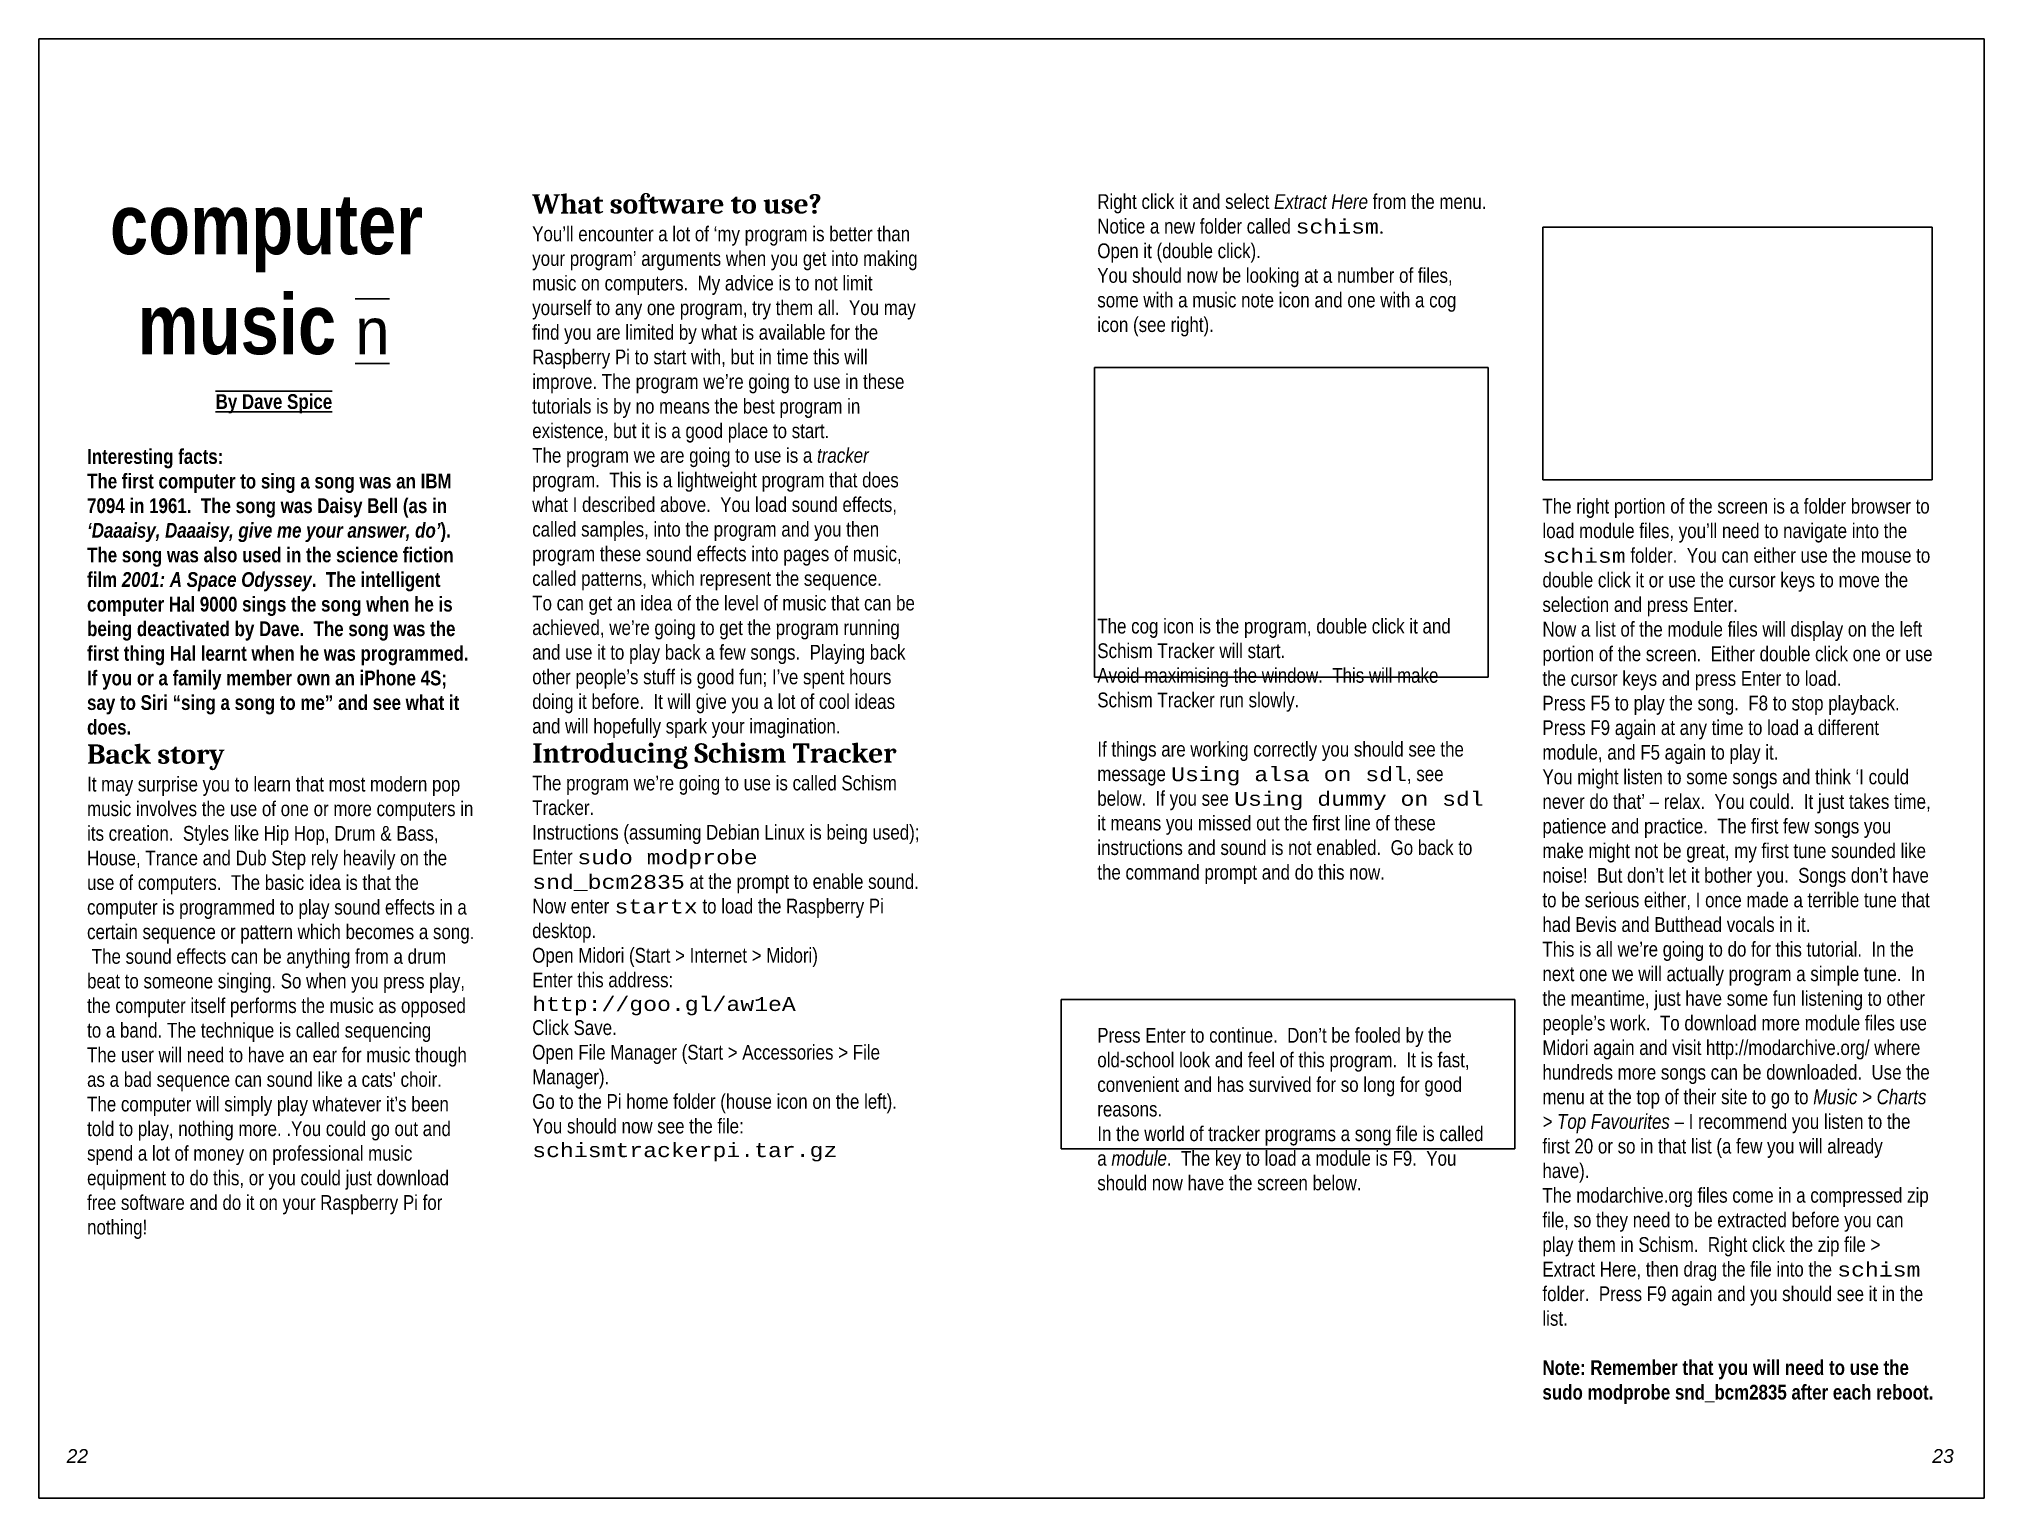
# Model space of a CAD drawing. Header units: millimetres. Extents: x 0 to 421, y -1 to 316.
import ezdxf

# ---------------------------------------------------------------- set-up
doc = ezdxf.new("R2010")
doc.units = ezdxf.units.MM
doc.layers.add('Images', color=7, linetype='Continuous')
doc.layers.add('Text', color=7, linetype='Continuous')
doc.styles.get("Standard").update_dxf_attribs({"font": 'arial.ttf'})
picture_1 = doc.add_image_def('image1.png', size_in_pixel=(484, 381))
picture_2 = doc.add_image_def('image2.png', size_in_pixel=(697, 229))
picture_3 = doc.add_image_def('image3.png', size_in_pixel=(485, 315))
picture_4 = doc.add_image_def('image4.jpg', size_in_pixel=(4608, 3456))

msp = doc.modelspace()

# ---------------------------------------------------------------- texts
at = {"layer": 'Images', "insert": (10.28, 281.99), "char_height": 13, "attachment_point": 1}
msp.add_mtext_dynamic_manual_height_columns('\\pi4.682;{\\fTechnicBold|b0|i0|c2|p2;\\C14;\\c148;computer \\P\\pi10.674;music \\Fsymusic|c0;\\H0.76923x;\\L\\On\\P\\pi27.59;\\fTechnicBold|b0|i0|c2|p2;\\H0.32x;By Dave Spice}', width=84.2281, gutter_width=12.5, heights=[58.87], dxfattribs=at)
at = {"layer": 'Text', "attachment_point": 1}
for s, width, heights, insert, char_height in [('{\\fCambria|b1|i0|c0|p18;\\H1.1667x;\\C157;\\c9527094;What software to use?\\P\\fArial Narrow|b0|i0|c0|p34;\\H0.7619x;\\C256;You’ll encounter a lot of ‘my program is better than your program’ arguments when you get into making music on computers.  My advice is to not limit yourself to any one program, try them all.  You may find you are limited by what is available for the Raspberry Pi to start with, but in time this will improve. The program we’re going to use in these tutorials is by no means the best program in existence, but it is a good place to start.\\PThe program we are going to use is a \\fArial Narrow|b0|i1|c0|p34;tracker\\fArial Narrow|b0|i0|c0|p34; program.  This is a lightweight program that does what I described above.  You load sound effects, called samples, into the program and you then program these sound effects into pages of music, called patterns, which represent the sequence.\\PTo can get an idea of the level of music that can be achieved, we’re going to get the program running and use it to play back a few songs.  Playing back other people’s stuff is good fun; I’ve spent hours doing it before.  It will give you a lot of cool ideas and will hopefully spark your imagination.\\P\\fCambria|b1|i0|c0|p18;\\H1.3126x;\\C157;\\c9527094;Introducing Schism Tracker\\P\\fArial Narrow|b0|i0|c0|p34;\\H0.76183x;\\C256;The program we’re going to use is called Schism Tracker. \\PInstructions (assuming Debian Linux is being used);\\PEnter \\fCourier New|b0|i0|c0|p18;\\H0.93757x;\\C74;sudo modprobe\\C3; \\C74;snd_bcm2835\\fArial Narrow|b0|i0|c0|p34;\\H1.0666x;\\C256; at the prompt to enable sound.\\PNow enter\\fTimes New Roman|b0|i0|c0|p18;\\H0.93757x; \\fCourier New|b0|i0|c0|p18;\\C74;startx\\fArial Narrow|b0|i0|c0|p34;\\H1.0666x;\\C256; to load the Raspberry Pi desktop.\\POpen Midori (Start > Internet > Midori)\\PEnter this address:\\P\\fCourier New|b0|i0|c0|p18;\\H0.93757x;\\C74;http://goo.gl/aw1eA\\fTimes New Roman|b0|i0|c0|p18;\\P\\fArial Narrow|b0|i0|c0|p34;\\H1.0666x;\\C256;Click Save.\\POpen File Manager (Start > Accessories > File Manager).\\P\\H0.99996x;Go to the Pi home folder (house icon on the left).\\PYou should now see the file:\\P\\fCourier New|b0|i0|c0|p18;\\H0.9375x;\\C74;schismtrackerpi.tar.gz}', 84.5, [271.18], (106.5, 282), 3.6), ('{\\fArial Narrow|b0|i0|c0|p34;\\H0.88889x;Right click it and select \\fArial Narrow|b0|i1|c0|p34;\\C74;Extract Here\\fArial Narrow|b0|i0|c0|p34;\\C256; from the menu.\\PNotice a new folder called \\fCourier New|b0|i0|c0|p18;\\H0.9375x;\\C74;schism\\fTimes New Roman|b0|i0|c0|p18;\\C7;.\\C3;\\P\\fArial Narrow|b0|i0|c0|p34;\\H1.0667x;\\C256;Open it (double click).\\PYou should now be looking at a number of files, some with a music note icon and one with a cog icon (see right).\\P\\fTimes New Roman|b0|i0|c0|p18;\\H0.9375x;\\P\\P\\P\\P\\P\\P\\P\\P\\P\\P\\P\\P\\fArial Narrow|b0|i0|c0|p34;\\H1.0666x;The cog icon is the program, double click it and Schism Tracker will start.\\PAvoid maximising the window.  This will make Schism Tracker run slowly.\\P\\PIf things are working correctly you should see the message\\fTimes New Roman|b0|i0|c0|p18;\\H0.93753x; \\fCourier New|b0|i0|c0|p18;\\C74;Using alsa on sdl\\fArial Narrow|b0|i0|c0|p34;\\H1.0666x;\\C256;, see below.  If you see\\fTimes New Roman|b0|i0|c0|p18;\\H0.93753x; \\fCourier New|b0|i0|c0|p18;\\C1;Using dummy on sdl\\fArial Narrow|b0|i0|c0|p34;\\H1.0666x;\\C256; it means you missed out the first line of these instructions and sound is not enabled.  Go back to the command prompt and do this now.\\fTimes New Roman|b0|i0|c0|p18;\\H0.93753x;\\P\\P\\P\\P\\P\\P\\P\\fArial Narrow|b0|i0|c0|p34;\\H1.0667x;Press Enter to continue.  Don’t be fooled by the old-school look and feel of this program.  It is fast, convenient and has survived for so long for good reasons.\\PIn the world of tracker programs a song file is called a \\fArial Narrow|b0|i1|c0|p34;module\\fArial Narrow|b0|i0|c0|p34;.  The key to load a module is \\C74;F9\\C256;.  You should now have the screen below. }', 84.5, [270.84], (229, 282), 3.6), ("{\\fArial Narrow|b1|i0|c0|p34;\\H0.88889x;\\C204;\\c10751595;Interesting facts:\\PThe first computer to sing a song was an IBM 7094 in 1961.  The song was Daisy Bell (as in \\fArial Narrow|b1|i1|c0|p34;‘Daaaisy, Daaaisy, give me your answer, do’\\fArial Narrow|b1|i0|c0|p34;).\\PThe song was also used in the science fiction film \\fArial Narrow|b1|i1|c0|p34;2001: A Space Odyssey\\fArial Narrow|b1|i0|c0|p34;.  The intelligent computer Hal 9000 sings the song when he is being deactivated by Dave.  The song was the first thing Hal learnt when he was programmed.\\PIf you or a family member own an iPhone 4S; say to Siri “sing a song to me” and see what it does.\\P\\fCambria|b1|i0|c0|p18;\\H1.3125x;\\C157;\\c9527094;Back story\\P\\fArial Narrow|b0|i0|c0|p34;\\H0.7619x;\\C256;It may surprise you to learn that most modern pop music involves the use of one or more computers in its creation.  Styles like Hip Hop, Drum & Bass, House, Trance and Dub Step rely heavily on the use of computers.  The basic idea is that the computer is programmed to play sound effects in a certain sequence or pattern which becomes a song.  The sound effects can be anything from a drum beat to someone singing. So when you press play, the computer itself performs the music as opposed to a band. The technique is called sequencing\\PThe user will need to have an ear for music though as a bad sequence can sound like a cats' choir.  The computer will simply play whatever it’s been told to play, nothing more. .You could go out and spend a lot of money on professional music equipment to do this, or you could just download free software and do it on your Raspberry Pi for nothing!}", 84.5, [215.43], (10, 226.75), 3.6), ('{\\fTimes New Roman|b0|i0|c0|p18;\\H0.83333x;  \\P\\P\\P\\P\\P\\P\\P\\P\\P\\P\\fArial Narrow|b0|i0|c0|p34;\\H1.0667x;\\P\\P\\PThe right portion of the screen is a folder browser to load module files, you’ll need to navigate into the \\fCourier New|b0|i0|c0|p18;\\H0.9375x;\\C74;schism\\fArial Narrow|b0|i0|c0|p34;\\H1.0667x;\\C256; folder.  You can either use the mouse to double click it or use the cursor keys to move the selection and press Enter.\\PNow a list of the module files will display on the left portion of the screen.  Either double click one or use the cursor keys and press Enter to load.\\PPress \\C74;F5\\C256; to play the song.  \\C74;F8\\C256; to stop playback.\\PPress \\C74;F9\\C256; again at any time to load a different module, and \\C74;F5\\C256; again to play it.\\PYou might listen to some songs and think ‘I could never do that’ – relax.  You could.  It just takes time, patience and practice.  The first few songs you make might not be great, my first tune sounded like noise!  But don’t let it bother you.  Songs don’t have to be serious either, I once made a terrible tune that had Bevis and Butthead vocals in it.\\PThis is all we’re going to do for this tutorial.  In the next one we will actually program a simple tune.  In the meantime, just have some fun listening to other people’s work.  To download more module files use Midori again and visit\\C3; \\C74;http://modarchive.org/\\C256; where hundreds more songs can be downloaded.  Use the menu at the top of their site to go to \\fArial Narrow|b0|i1|c0|p34;\\C74;Music > Charts > Top Favourites\\fArial Narrow|b0|i0|c0|p34;\\C256; – I recommend you listen to the first 20 or so in that list (a few you will already have).\\PThe\\C3; \\C74;modarchive.org\\C256; files come in a compressed zip file, so they need to be extracted before you can play them in Schism.  Right click the zip file > Extract Here, then drag the file into the\\fTimes New Roman|b0|i0|c0|p18;\\H0.9375x; \\fCourier New|b0|i0|c0|p18;\\C74;schism\\fTimes New Roman|b0|i0|c0|p18;\\C256; \\fArial Narrow|b0|i0|c0|p34;\\H1.0667x;folder.  Press \\C74;F9\\C256; again and you should see it in the list.\\P\\P\\fArial Narrow|b1|i0|c0|p34;Note: Remember that you will need to use the sudo modprobe snd_bcm2835 after each reboot.}', 84.5, [270.85], (325.5, 282), 3.6), ('\\pi5.5593;{\\fArial|b0|i1|c0|p34;22}', 10, [0], (0, 10), 3), ('{\\fArial|b0|i1|c0|p34;23}', 10, [2.21], (410, 10), 3)]:
    msp.add_mtext_dynamic_manual_height_columns(s, width=width, gutter_width=12.5, heights=heights, dxfattribs=dict(at, insert=insert, char_height=char_height))

# ---------------------------------------------------------------- pictures from other files: only their frames are drawn
at = {"layer": 'Images'}
image = msp.add_image(picture_4, insert=(-0.44, -0.61), size_in_units=(421.69, 316.26), dxfattribs=at)
image.dxf.flags = 7
image = msp.add_image(picture_3, insert=(325.61, 220.05), size_in_units=(84.41, 54.82), dxfattribs=at)
image.dxf.flags = 7
image = msp.add_image(picture_1, insert=(228.4, 177.28), size_in_units=(85.3, 67.15), dxfattribs=at)
image.dxf.flags = 7
image = msp.add_image(picture_2, insert=(221.2, 75.11), size_in_units=(98.35, 32.31), dxfattribs=at)
image.dxf.flags = 7

doc.saveas('drawing.dxf')
